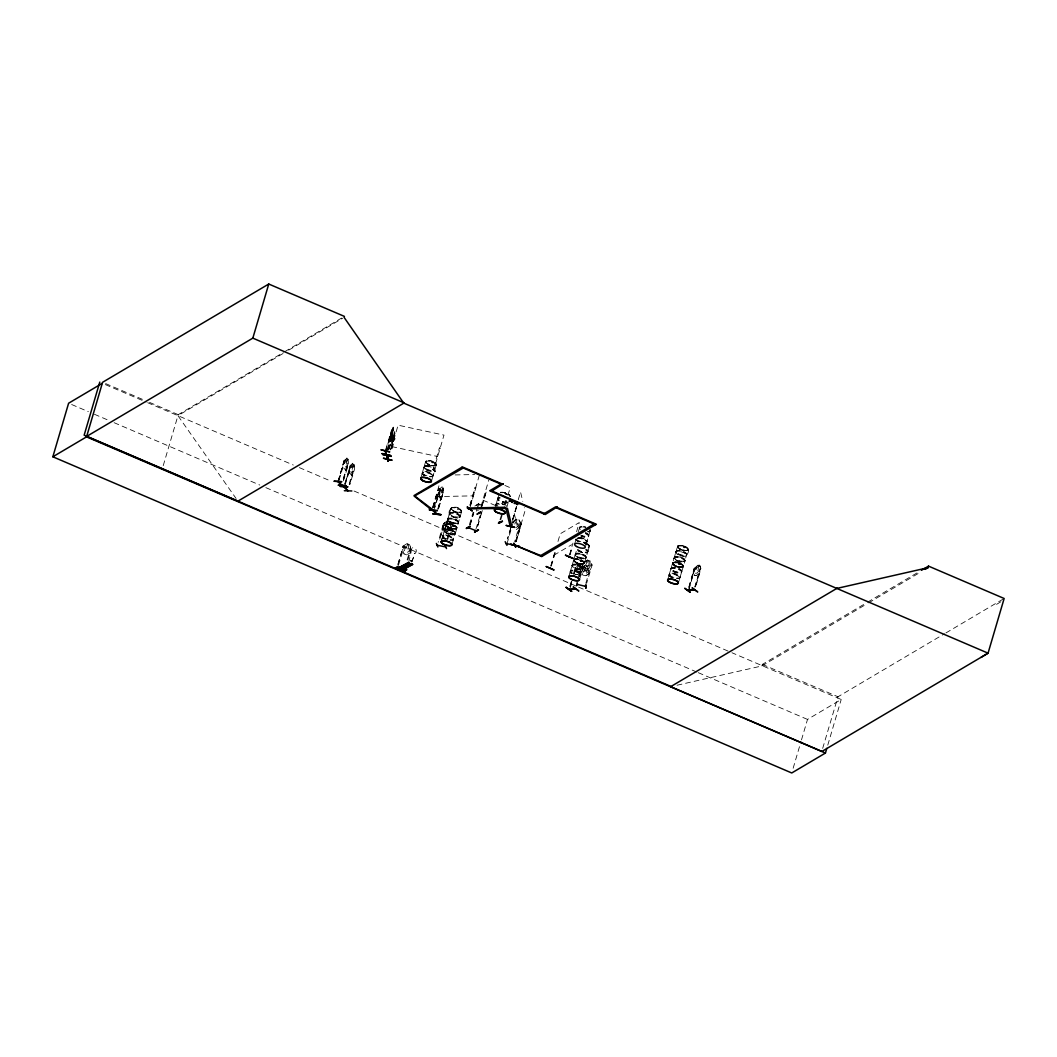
<?xml version="1.0" encoding="UTF-8"?>
<svg xmlns="http://www.w3.org/2000/svg" width="1057" height="1057" viewBox="0 0 1057 1057"><rect width="100%" height="100%" fill="white"/><g stroke="black" fill="none" stroke-linecap="round" stroke-linejoin="round"><path stroke-width="0.75" stroke-dasharray="5 3.75" d="M425.694 461.433L423.949 467.22A5.668 2.022 16.4 0 1 431.613 467.379M433.132 475.439L431.454 481.265M441.681 539.836L444.389 530.614L447.085 531.592L450.916 528.685L447.085 531.592M444.323 530.878L442.355 527.099L443.345 523.704L438.153 542.294M461.684 511.35L455.25 533.745A5.668 2.022 16.4 0 0 447.851 529.663A5.668 2.022 16.4 0 0 446.305 532.847A5.668 2.022 16.4 0 0 455.171 533.825L455.025 534.049A5.576 1.995 16.4 0 0 447.785 530.046A5.576 1.995 16.4 0 0 446.265 533.177A5.576 1.995 16.4 0 0 454.986 534.142L451.894 544.672M495.865 504.969L497.662 498.785M497.622 498.97L499.327 493.17M568.904 576.356L570.265 571.612M572.022 565.706L573.674 560.091M573.859 559.497L575.233 554.766M582.962 568.098L582.896 568.745A5.668 2.022 16.4 0 0 575.484 564.715A5.668 2.022 16.4 0 0 573.938 567.9A5.668 2.022 16.4 0 0 582.803 568.877L582.843 568.838M587.031 541.343L585.34 547.116M590.176 530.64L586.965 541.633M669.081 575.1L670.878 568.864M670.825 569.195L674.089 557.99M680.074 577.228L678.383 582.922M681.805 571.242L681.686 572.088A5.668 2.022 16.4 0 0 674.353 567.913A5.668 2.022 16.4 0 0 672.807 571.11A5.668 2.022 16.4 0 0 681.673 572.075L681.646 572.128M685.028 560.382L684.989 560.923M581.02 570.991L577.743 574.44L581.006 570.939L582.896 575.127L585.829 575.88L589.714 573.185M581.297 567.609L585.895 564.9L588.828 565.693L590.612 569.829M582.896 575.127L585.803 575.748L589.634 573.132M584.468 563.355C585.182 561.941 581.588 563.725 582.447 566.182L584.323 570.318L587.256 571.071L591.14 568.415M585.895 564.9L586.463 566.578L588.828 565.654M590.189 560.91L589.859 567.16L587.388 568.706L585.499 568.217L584.191 565.706L587.322 560.091L590.255 560.871L592.145 565.006L586.609 583.372M589.093 561.148L588.154 560.871L583.517 568.019L582.764 570.569L584.072 573.066L585.961 573.555L588.432 572.009L589.093 561.108M433.132 475.373L433.846 473.206M444.35 531.116L449.344 513.794M674.049 558.373L675.846 552.018M584.455 562.879L581.376 559.999L574.916 558.928A5.602 1.995 16.4 0 1 583.517 561.227L584.561 562.535M410.975 560.62L410.988 561.108M410.896 561.452L411.107 560.686M444.389 523.73L439.818 539.374M513.266 521.999L506.977 543.853M579.751 564.782L579.21 569.128L577.32 570.529L577.426 567.754L579.804 564.821M698.664 565.72L698.135 570.067L696.246 571.467L696.352 568.692L698.73 565.759M440.412 489.206L434.823 507.664M345.018 460.39L346.868 457.958L348.163 459.372L347.066 465.899L345.626 467.062L344.754 466.203C342.177 463.336 350.369 454.642 344.238 460.099L338.385 479.997M428.812 464.71L429.459 464.855L425.522 462.094C426.777 458.447 437.849 461.79 435.96 465.41L432.855 465.754L428.825 464.327M431.758 462.292L432.379 462.9M446.001 525.263L449.344 528.262M447.6 519.357L444.653 529.768M452.119 525.844L453.783 526.201L452.264 525.633M453.162 525.91L452.607 526.227M457.985 509.514L457.509 508.959M457.892 509.104L458.249 508.972M455.607 529.068L456.954 527.535M505.55 494.187L506.765 494.055M506.845 494.266L506.026 494.227M510.121 496.446L510.161 495.852A5.602 1.995 16.4 0 1 510.042 496.354M576.752 562.879L574.572 561.848L573.607 559.972A5.602 1.995 16.4 0 0 579.989 564.055A5.602 1.995 16.4 0 0 583.649 561.888A5.602 1.995 16.4 0 0 574.823 559.391M576.105 538.978L576.052 539.189A5.668 2.022 16.4 0 0 579.236 541.805M579.434 527.311L579.725 528.592A5.602 1.995 16.4 0 1 585.697 527.351M576.884 563.064L582.169 564.266L584.429 563.447M580.438 561.359L581.416 561.254L579.936 560.712M580.412 560.963L580.755 560.62M586.146 544.329L585.406 544.091M590.282 530.812L587.996 531.658A5.602 1.995 16.4 0 0 589.885 529.729M589.396 546.588L589.462 545.914M672.411 563.711C673.97 559.866 683.166 562.839 683.311 566.565A5.576 1.995 16.4 0 1 674.511 565.482L672.424 563.764M675.793 552.547L677.59 546.231M675.648 566.142L676.388 566.512L674.472 565.455A5.576 1.995 16.4 0 1 676.044 562.298L680.166 563.434L683.456 565.759M677.378 546.918L677.445 546.244M678.62 564.094L679.677 564.451M678.7 564.028L680.179 564.491M681.303 549.587L680.602 549.296M684.196 547.566L683.641 547.103L684.487 547.777M684.434 546.958L685.015 547.526L684.566 546.998M684.579 547.671L684.698 547.037M686.706 555.15L686.773 554.185L685.002 560.461A5.576 1.995 16.4 0 0 677.788 556.365A5.576 1.995 16.4 0 0 676.269 559.51A5.576 1.995 16.4 0 0 685.002 560.461L684.976 560.593M694.898 568.574L689.138 588.841M700.368 568.309L700.791 568.468M423.897 467.458L422.219 473.153M442.579 536.758L441.271 541.29M455.316 533.098L455.329 533.058A5.576 1.995 16.4 0 0 448.076 529.055A5.576 1.995 16.4 0 0 446.556 532.186A5.576 1.995 16.4 0 0 455.276 533.151L455.263 533.204M458.487 522.687L458.447 522.819A5.668 2.022 16.4 0 1 449.529 521.907A5.668 2.022 16.4 0 1 451.075 518.723A5.668 2.022 16.4 0 1 458.394 522.885M570.212 571.824L571.956 565.878M575.167 554.965L575.338 554.185M458.487 522.369L458.487 522.277A5.576 1.995 16.4 0 0 451.299 518.115A5.576 1.995 16.4 0 0 449.78 521.26A5.576 1.995 16.4 0 0 458.5 522.211M495.944 504.704L494.557 509.434M581.152 574.268L580.888 575.074M582.896 568.296L582.909 568.204A5.576 1.995 16.4 0 0 575.708 564.108A5.576 1.995 16.4 0 0 574.189 567.239A5.576 1.995 16.4 0 0 582.909 568.204M669.147 574.81L667.773 579.553M680.021 577.466L681.54 572.247M681.765 571.56L684.989 560.95A5.668 2.022 16.4 0 0 677.656 556.669A5.668 2.022 16.4 0 0 676.11 559.866A5.668 2.022 16.4 0 0 684.976 560.831M686.72 554.714C693.022 547.962 681.844 543.655 677.431 546.258M347.594 459.372L345.916 465.08L345.441 462.913L347.502 459.359M353.553 464.67L351.875 470.378L351.413 468.211L353.474 464.657M423.949 467.273L423.949 467.247A5.668 2.022 16.4 0 0 431.269 471.158M442.724 488.175L441.046 493.883L440.69 491.73L442.645 488.175M589.423 546.548L588.194 547.275A5.602 1.995 16.4 0 0 588.723 545.148A5.602 1.995 16.4 0 0 583.424 542.717A5.668 2.022 16.4 0 0 586.41 540.404A5.668 2.022 16.4 0 0 578.404 537.656M672.529 562.932L672.979 562.443M683.337 566.565L683.324 566.618A5.602 1.995 16.4 0 1 674.445 565.68A5.602 1.995 16.4 0 1 675.965 562.535A5.602 1.995 16.4 0 1 683.205 566.644L682.888 567.067M688.292 549.719L686.006 550.618L680.748 549.402M389.399 440.928L390.033 436.33L389.623 441.985M390.337 437.426L390.931 432.908L392.398 430.728L391.724 435.88M390.509 438.668C393.178 434.163 395.45 417.792 391.526 434.44M391.975 436.488L392.385 430.833M389.346 440.835L389.597 442.09L390.971 439.818L393.508 428.481M391.803 442.09L392.068 443.345L392.517 437.598M390.628 449.925L394.327 437.717L394.684 431.943L394.182 437.136M446.503 524.351C449.423 523.004 455.461 524.351 456.888 527.773A5.562 1.982 16.4 0 1 448.128 526.848A5.562 1.982 16.4 0 1 449.648 523.717A5.562 1.982 16.4 0 1 456.835 527.8M672.979 562.588L676.004 562.324A5.576 1.995 16.4 0 1 683.245 566.393A5.576 1.995 16.4 0 1 674.525 565.442A5.576 1.995 16.4 0 1 676.031 562.337A5.576 1.995 16.4 0 1 683.245 566.446M392.187 429.737L386.162 449.806M393.653 434.387L394.776 431.969M392.715 432.485L393.217 427.292L385.409 451.273M574.731 543.747L576.091 539.07A5.668 2.022 16.4 0 0 579.328 541.501M391.579 435.312L392.345 431.652M395.067 433.159L390.324 449.859M408.742 562.245L411.16 551.728A2.986 2.643 60.4 0 1 412.27 547.936L412.349 547.896M587.837 551.952L589.317 546.403M444.363 530.759L442.909 535.688M449.331 513.913L447.864 518.868M576.078 539.136L576.078 539.096A5.576 1.995 16.4 0 0 577.981 541.541M163.227 465.648L178.237 414.661L283.329 352.51M338.65 480.01L344.542 460.046M338.293 481.886L344.238 460.099M339.006 480.367L345.005 460.205M343.248 478.927L347.753 463.613L348.387 463.997M343.525 478.94L348.202 463.389M343.604 479.283L347.753 463.613M343.433 480.829L348.519 464.023L348.123 459.293M344.807 483.762L350.422 465.331L352.827 463.257L354.121 464.67L354.491 469.321L349.841 484.595M345.071 483.776L350.95 465.437L345.428 484.132M344.265 487.185L350.211 465.397L352.747 463.257M349.22 484.225L354.174 464.604L354.346 469.295M349.576 484.582L354.148 468.621M385.779 449.423L391.645 429.525M387.43 449.489L392.583 431.903M387.509 449.806L392.768 433.04M387.813 449.859L392.874 432.458M388.606 449.489L393.495 434.255L388.976 449.872M388.672 449.806L393.112 434.176M390.548 449.608L394.327 437.083M391.249 448.644L398.093 425.178L443.98 435.114L434.969 465.939M392.028 448.815L395.067 438.483L394.287 438.325M420.845 477.896L422.166 473.51M397.881 564.451L403.351 545.914M398.013 564.385L403.285 546.086L404.303 546.046L397.696 567.82M433.727 467.128L439.368 447.957L440.174 448.247L439.368 447.957M407.143 559.8L410.486 548.689M407.843 560.104L411.12 549.323L409.535 544.884L406.985 543.642L403.312 545.941M402.453 549.323L403.946 553.855L406.615 555.004L410.275 552.705L411.279 549.31L409.64 544.791L406.945 543.668L403.972 549.085L405.108 551.846L406.826 552.586L409.125 551.292L409.64 544.791M434.85 469.744L436.303 464.789A5.562 1.982 16.4 0 0 429.102 460.707A5.562 1.982 16.4 0 0 427.583 463.838A5.562 1.982 16.4 0 0 436.303 464.789M432.604 507.386L439.382 484.383M432.775 507.519L438.893 488.202L433.423 507.519M433.251 507.373L438.893 488.202M434.242 507.281L439.646 488.929L442.117 486.775L443.293 488.109L442.434 496.209L440.28 498.296L439.078 496.896L439.884 488.863M433.647 510.703L439.963 488.876M437.757 509.236L443.24 488.175C441.007 484.146 439.276 493.275 439.976 495.02L440.729 495.865L442.077 494.702M438.034 509.263L442.711 492.403L443.438 492.813M438.523 508.06L443.015 492.76M438.787 508.087L443.293 492.787L443.293 488.109M439.765 539.255L444.178 523.585M449.304 514.112C447.005 506.924 460.522 503.991 461.341 511.958L458.249 512.301L454.365 511.165M449.595 512.989L451.088 507.981M447.058 539.096L451.048 524.867L451.881 525.461L450.071 521.365L447.19 520.824L443.372 523.744L447.203 520.929L450.084 521.405L450.401 525.038L449.648 527.588L445.644 529.742L444.072 526.545L447.23 520.969M447.824 539.229L451.934 525.329M469.903 505.154L475.108 487.462L475.914 487.581L470.273 506.752M470.074 505.286L475.108 487.462M470.537 505.14L479.574 474.434M469.4 524.602L473.126 512.288M470.101 524.906L473.708 512.658M470.233 524.827L473.84 512.592M476.297 511.218L477.566 506.871M478.425 503.978L481.133 504.929L482.613 509.474L481.265 514.072M481.001 506.475L488.73 480.248M482.151 505.312L486.18 491.967L485.467 491.664M481.847 506.713L486.18 491.967M475.927 529.134L480.103 515.288M481.582 512.605L477.09 527.905L480.816 515.591M505.986 493.976L506.633 494.412M500.001 519.582L501.428 515.089M504.334 504.836L505.761 500.344M500.701 519.885L502.128 515.393M505.048 505.14L506.475 500.648M507.928 495.363L510.174 487.7L504.176 485.137M506.832 507.201L508.285 502.286M512.434 520.084L516.767 505.338M518.287 499.657L520.533 492.007L522.792 501.375M512.658 519.833L516.569 506.567M512.737 520.15L517.071 505.405M510.65 528.289L507.492 539.004L510.716 528.421M514.759 524.1L516.939 519.859L517.89 520.057L517.52 524.576M519.978 523.136L514.627 541.95M515.393 542.082L520.824 523.545L519.013 519.661L516.146 519.172L512.328 522.079L516.146 519.172M520.85 523.585L519.846 526.981L516.027 529.887L519.767 526.941M516.001 541.461L525.038 510.756L524.285 507.624M516.226 541.21L521.431 523.519L516.305 541.528M550.75 565.984L555.269 550.631M557.977 541.448L560.223 533.798L579.276 522.541L576.567 531.724M551.027 566.103L555.414 551.054M551.344 565.918L555.691 551.173M569.472 554.912L572.947 543.113M569.736 555.031L571.969 547.354M570.067 554.833L572.233 547.473M578.113 532.226L579.87 526.862L585.776 527.126A5.602 1.995 16.4 0 0 579.817 528.421M576.237 551.437L575.365 554.172M569.868 586.265L571.229 581.68M573.475 574.03L575.14 567.834L578.456 564.372L580.742 564.253L581.931 567.569L581.205 567.556M570.067 586.397L571.414 581.812M573.66 574.162L576.078 568.005L574.281 574.136M575.814 567.556L574.083 573.991M570.489 586.239L571.837 581.641M570.225 587.903L572.022 581.786M578.602 576.778L581.39 567.265M579.236 575.391L581.482 567.741M579.21 576.752L581.958 567.49M579.5 576.726L583.53 562.8L587.322 560.091M579.513 579.725L587.692 552.137M585.829 583.292L591.273 564.478L592.012 565.125L591.286 564.755M679.783 567.384L676.044 566.169M672.437 563.751L676.242 566.129M680.034 564.174L679.228 564.412M693.115 572.22L694.053 568.772L697.316 565.27L699.668 565.191L700.936 568.481L695.612 587.018M688.794 587.203L694.198 568.838L697.382 565.31L699.615 565.151L700.844 568.507L695.427 586.873M688.979 587.348L694.053 568.772M688.953 588.709L694.832 568.481M694.819 586.899L700.263 568.468L695.004 587.045M677.035 685.24L761.899 665.95L762.361 664.391L866.027 603.085M793.146 768.254L801.021 741.472M801.483 739.9L807.508 719.421L841.2 699.496L731.933 652.737M822.676 748.382L837.99 696.761L944.509 633.764M827.763 745.172L841.2 699.496M582.618 569.195A5.576 1.995 16.4 0 0 575.418 565.099A5.576 1.995 16.4 0 0 573.885 568.23A5.576 1.995 16.4 0 0 582.618 569.195L582.79 568.904M411.781 561.967L414.859 553.326A2.986 2.643 60.4 0 0 415.969 549.534A2.986 2.643 60.4 0 0 412.27 547.936M411.86 561.928L414.925 553.287M392.253 431.639L390.667 437.73L391.143 436.805M392.292 430.82L390.192 439.686L390.971 438.43M394.75 432.075L392.662 440.941L393.442 439.686M459.954 517.296A5.576 1.995 16.4 0 0 452.74 513.187A5.576 1.995 16.4 0 0 451.22 516.331A5.576 1.995 16.4 0 0 459.954 517.296L460.006 517.177M391.658 434.335L392.147 433.41M393.614 438.06L393.125 438.985L394.618 432.868M390.522 438.563L391.883 436.396M391.975 443.332L393.244 441.033M352.827 463.376L350.448 468.608L350.726 471.501L351.585 472.36L353.038 471.197M391.975 435.022L390.562 439.62L390.998 436.607C388.447 442.619 393.402 426.803 391.301 435.629L392.055 434.123L391.196 436.33L393.217 427.292L392.107 429.908M697.329 565.35L694.475 571.295L695.374 573.238L696.854 573.171L698.915 571.071L699.549 565.244M446.239 524.259L447.996 521.537L448.921 521.709L448.578 526.267L447.243 527.417L445.803 525.752M407.711 544.553L405.584 548.583L406.892 550.631L408.597 548.2L408.57 544.923L407.672 544.58M477.526 507.228L479.217 504.691L480.063 505.061M684.791 561.267L684.896 561.148A5.668 2.022 16.4 0 0 677.577 556.973A5.668 2.022 16.4 0 0 676.031 560.17A5.668 2.022 16.4 0 0 684.896 561.148L684.857 561.201M686.601 555.282L686.588 555.282A5.668 2.022 16.4 0 0 679.307 551.067A5.668 2.022 16.4 0 0 677.762 554.251A5.668 2.022 16.4 0 0 686.627 555.229L686.68 555.189M513.794 522.369L516.16 519.264M476.958 505.775L478.491 503.885L474.897 506.131M696.669 575.391L694.383 575.365L693.062 572.167L694.317 575.457L696.669 575.391L699.813 571.811M432.009 462.477L432.934 462.636M432.221 462.253L433.172 462.992M446.014 524.853L446.477 524.18M449.251 527.747L449.859 528.289M456.386 528.804L456.862 528.143A5.602 1.995 16.4 0 0 449.542 524.047L447.217 524.113M440.201 498.296L442.315 496.129M347.528 467.419L345.124 469.493L343.789 468.145L343.604 463.455M349.827 473.457L349.431 468.727L349.88 473.391L351.175 474.791L353.487 472.717M513.279 522.237L512.447 522.171L513.279 522.435M516.16 527.575L518.577 525.857L518.934 519.74L520.731 523.598M587.348 560.197L583.53 562.839L584.362 563.011M446.411 524.417L447.203 524.14M456.452 528.566L449.384 528.183M584.085 563.619L576.673 563.17M682.862 567.081L679.783 567.398M474.831 506.065L478.477 503.779L481.08 505.127M996.566 604.366L1001.323 601.499M284.743 351.664L341.556 318.065M283.025 353.514L177.933 415.665L236.068 498.468M288.706 350.144L342.679 318.236M410.486 549.006L411.279 549.31M403.946 553.855L406.628 554.872M553.921 555.229L571.599 544.765M867.453 602.239L918.573 572.009M761.899 665.95L867.136 603.719M868.55 602.886L920.977 571.877M945.923 632.932L1004.15 598.487M411.768 560.805L410.565 560.289M426.011 461.024L426.764 460.746M452.158 507.294L450.89 508.655L454.312 511.416M500.503 492.258L505.603 492.826L509.818 495.218M459.504 512.368L460.548 512.249M455.58 529.108L449.133 528.038M587.996 531.645L589.04 531.526M686.006 550.591L687.037 550.486M678.977 563.949L680.285 564.464M682.148 567.12L675.7 566.063M580.689 564.346L578.39 564.319L576.303 567.807L575.563 570.357L576.461 572.299L577.941 572.22L580.002 570.133L580.689 564.213M575.272 567.9L576.078 568.005M575.457 574.559L577.743 574.361L575.457 574.559L574.136 571.229M694.198 568.838L695.004 568.957M455.118 474.937L474.685 474.527M435.775 496.618L473.272 495.852M684.896 547.817L684.117 547.249M674.815 562.033L676.07 562.099A5.576 1.995 16.4 0 1 683.351 566.076A5.576 1.995 16.4 0 1 674.617 565.112A5.576 1.995 16.4 0 1 676.136 561.98M577.135 559.127L574.836 559.166A5.602 1.995 16.4 0 1 583.451 561.492L584.177 562.152M439.078 496.896L438.88 492.258M431.467 465.503L432.855 465.727M454.47 507.241L455.858 507.479M683.364 550.301L684.738 550.525M449.595 523.849A5.602 1.995 16.4 0 1 456.835 527.971A5.602 1.995 16.4 0 1 448.076 527.007A5.602 1.995 16.4 0 1 449.595 523.849L450.969 524.074M451.907 528.896L453.281 529.121M577.148 559.127L583.49 561.478A5.602 1.995 16.4 0 1 580.954 564.002A5.602 1.995 16.4 0 1 573.674 560.408M577.148 559.153L578.523 559.378M444.323 524.074L443.557 523.942M442.843 525.395L451.405 526.981M391.777 446.609L437.677 456.532M450.559 528.289L451.973 528.672M449.41 528.011L446.952 526.782M678.885 562.707L680.232 563.209M589.476 545.98L587.481 543.985L583.49 542.505A5.602 1.995 16.4 0 1 588.775 544.963A5.602 1.995 16.4 0 1 588.181 547.103M584.891 542.902L586.252 543.404M457.271 507.849L458.619 508.351M482.877 500.146L496.367 505.92M762.361 664.391L837.99 696.761M105.621 383.585L143.435 399.771M149.486 402.36L178.237 414.661M105.33 384.589L146.17 402.07M147.689 402.717L293.291 465.027M299.356 467.617L331.237 481.265M354.003 491.003L577.122 586.49M578.628 587.137L730.413 652.09M71.651 404.514L88.339 411.662M94.403 414.265L108.065 420.105M114.13 422.694L259.784 485.031M265.849 487.634L696.748 672.027M698.267 672.675L807.508 719.421M477.526 510.399L478.385 510.769M685.121 546.614L688.001 548.504M680.8 549.257L677.405 546.905M679.149 564.094L679.928 564.346M581.297 560.263L582.499 560.857M577.36 563.104L573.621 560.329A5.562 1.982 16.4 0 0 579.897 564.346A5.562 1.982 16.4 0 0 583.53 562.205A5.562 1.982 16.4 0 0 574.757 559.721M449.727 528.038L446.001 525.263M459.835 508.945L460.799 509.593M435.418 463.045L436.079 463.693M456.545 527.099L449.516 524.1A5.602 1.995 16.4 0 0 448.009 527.205A5.602 1.995 16.4 0 0 456.769 528.156M590.308 530.178L590.004 529.544A5.602 1.995 16.4 0 1 588.022 531.46M444.27 530.984L442.473 527.126M514.231 513.438L518.736 532.173M390.244 437.413L390.601 438.695M583.517 561.227A5.602 1.995 16.4 0 1 581.033 563.738A5.602 1.995 16.4 0 1 573.753 560.157M584.746 543.417A5.562 1.982 16.4 0 1 588.009 547.592M585.684 549.931A5.576 1.995 16.4 0 1 584.798 553.128A5.576 1.995 16.4 0 1 576.911 549.508M586.899 549.917A5.668 2.022 16.4 0 1 585.036 552.52A5.668 2.022 16.4 0 1 577.333 549.455M586.939 549.574A5.576 1.995 16.4 0 1 585.697 552.15A5.576 1.995 16.4 0 1 578.179 549.759M585.842 549.574A5.668 2.022 16.4 0 1 585.552 552.837A5.668 2.022 16.4 0 1 577.254 549.759M571.19 573.515A5.576 1.995 16.4 0 1 572.432 570.952A5.576 1.995 16.4 0 1 579.949 573.33A5.576 1.995 16.4 0 1 578.694 575.893M571.216 573.171A5.668 2.022 16.4 0 1 572.484 570.569A5.668 2.022 16.4 0 1 580.108 572.986A5.668 2.022 16.4 0 1 578.853 575.589M572.445 573.158A5.576 1.995 16.4 0 1 572.009 570.014A5.576 1.995 16.4 0 1 579.949 572.128A5.576 1.995 16.4 0 1 578.998 574.902M576.382 574.612A5.576 1.995 16.4 0 1 574.982 574.242M572.286 573.515A5.668 2.022 16.4 0 1 571.85 570.318A5.668 2.022 16.4 0 1 579.91 572.458A5.668 2.022 16.4 0 1 578.945 575.285M671.023 577.347A5.576 1.995 16.4 0 1 669.993 574.321A5.576 1.995 16.4 0 1 677.075 575.497A5.576 1.995 16.4 0 1 679.334 578.721M672.278 577.611A5.668 2.022 16.4 0 1 669.768 574.043A5.668 2.022 16.4 0 1 677.629 575.325A5.668 2.022 16.4 0 1 678.766 578.681M673.851 577.439A5.576 1.995 16.4 0 1 670.032 573.423A5.576 1.995 16.4 0 1 678.819 575.325A5.576 1.995 16.4 0 1 676.625 578.047M672.371 577.307A5.668 2.022 16.4 0 1 670.402 573.568A5.668 2.022 16.4 0 1 679.07 575.88A5.668 2.022 16.4 0 1 676.546 578.43M444.521 539.096A5.576 1.995 16.4 0 1 443.781 536.005A5.576 1.995 16.4 0 1 451.352 537.643A5.576 1.995 16.4 0 1 452.105 540.735M445.777 539.361A5.668 2.022 16.4 0 1 443.279 535.78A5.668 2.022 16.4 0 1 451.128 537.075A5.668 2.022 16.4 0 1 452.264 540.431M447.349 539.189A5.576 1.995 16.4 0 1 443.544 535.172A5.576 1.995 16.4 0 1 452.317 537.075A5.576 1.995 16.4 0 1 450.123 539.783M445.869 539.057A5.668 2.022 16.4 0 1 443.9 535.318A5.668 2.022 16.4 0 1 452.581 537.63A5.668 2.022 16.4 0 1 450.057 540.167M577.267 538.066A5.668 2.022 16.4 0 1 585.935 540.378A5.668 2.022 16.4 0 1 583.424 542.928M577.228 538.449A5.576 1.995 16.4 0 1 584.812 540.087A5.576 1.995 16.4 0 1 585.552 543.179M589.766 530.006A5.562 1.982 16.4 0 1 587.864 531.922M580.372 529.544A5.562 1.982 16.4 0 1 584.217 527.271M578.549 537.352A5.576 1.995 16.4 0 1 586.437 540.061A5.576 1.995 16.4 0 1 583.583 542.241M580.808 541.633A5.576 1.995 16.4 0 1 576.646 539.268M585.644 532.596A5.576 1.995 16.4 0 1 588.326 536.018A5.576 1.995 16.4 0 1 581.205 535.225M585.353 533.587A5.576 1.995 16.4 0 1 588.036 537.009A5.576 1.995 16.4 0 1 580.914 536.216M585.499 533.23A5.668 2.022 16.4 0 1 588.221 536.692A5.668 2.022 16.4 0 1 580.98 535.899M585.578 532.926A5.668 2.022 16.4 0 1 588.3 536.388A5.668 2.022 16.4 0 1 581.059 535.595M424.095 475.69A5.576 1.995 16.4 0 1 423.355 472.598A5.576 1.995 16.4 0 1 430.926 474.236A5.576 1.995 16.4 0 1 431.666 477.328M424.134 475.359A5.668 2.022 16.4 0 1 423.381 472.215A5.668 2.022 16.4 0 1 431.084 473.88A5.668 2.022 16.4 0 1 431.837 477.024M426.922 475.795A5.589 1.995 16.4 0 1 423.104 471.766A5.589 1.995 16.4 0 1 431.89 473.668A5.589 1.995 16.4 0 1 429.697 476.39M431.137 471.462A5.576 1.995 16.4 0 1 423.87 467.617A5.576 1.995 16.4 0 1 431.467 467.736M425.442 475.65A5.668 2.022 16.4 0 1 423.474 471.911A5.668 2.022 16.4 0 1 432.141 474.223A5.668 2.022 16.4 0 1 429.618 476.773M431.362 470.854A5.668 2.022 16.4 0 1 423.976 466.943L423.936 466.89A5.668 2.022 16.4 0 1 431.692 467.075M430.067 470.259A5.589 1.995 16.4 0 1 424.214 466.375A5.589 1.995 16.4 0 1 431.771 466.745M496.182 505.959A5.576 1.995 16.4 0 1 502.101 504.704M496.882 506.263A5.668 2.022 16.4 0 1 497.094 503.766A5.668 2.022 16.4 0 1 503.581 504.836M500.529 492.298A5.602 1.995 16.4 0 1 509.765 495.218M500.41 492.8A5.562 1.982 16.4 0 1 502.67 492.76M504.044 492.985A5.562 1.982 16.4 0 1 509.593 495.72M500.49 492.47A5.602 1.995 16.4 0 1 509.712 495.403M510.042 496.01A5.602 1.995 16.4 0 1 509.989 496.539M507.294 502.656A5.668 2.022 16.4 0 1 499.076 500.674A5.668 2.022 16.4 0 1 499.882 497.741M498.098 506.25A5.576 1.995 16.4 0 1 497.358 503.158A5.576 1.995 16.4 0 1 504.929 504.797M505.893 505.431A5.576 1.995 16.4 0 1 506.554 506.078M507.122 502.96A5.576 1.995 16.4 0 1 498.217 500.371A5.576 1.995 16.4 0 1 502.445 498.415M496.975 505.959A5.668 2.022 16.4 0 1 497.186 503.462A5.668 2.022 16.4 0 1 503.674 504.533M507.386 502.352A5.668 2.022 16.4 0 1 499.168 500.371A5.668 2.022 16.4 0 1 499.974 497.437M507.413 501.969A5.576 1.995 16.4 0 1 499.842 500.331A5.576 1.995 16.4 0 1 499.102 497.239M586.173 557.158L586.133 557.264A5.576 1.995 16.4 0 0 578.919 553.168A5.576 1.995 16.4 0 0 577.399 556.312A5.576 1.995 16.4 0 0 586.133 557.264L586.12 557.303M586.727 565.68L584.508 569.882L585.988 571.665L587.771 569.102L587.666 565.918L586.727 565.72M582.949 572.114L585.657 570.569L587.111 573.264L586.318 570.199L588.577 568.032L586.001 569.578L584.547 567.001L585.327 569.961L582.949 572.114M460.284 516.212L460.271 516.239A5.576 1.995 16.4 0 1 451.511 515.34A5.576 1.995 16.4 0 1 453.03 512.196A5.576 1.995 16.4 0 1 460.244 516.305M582.896 568.653L582.909 568.692A5.668 2.022 16.4 0 1 574.03 567.596A5.668 2.022 16.4 0 1 575.576 564.412A5.668 2.022 16.4 0 1 582.896 568.574L582.896 568.679M686.455 555.52L686.455 555.546A5.576 1.995 16.4 0 1 677.722 554.581A5.576 1.995 16.4 0 1 679.241 551.45A5.576 1.995 16.4 0 1 686.442 555.546M586.054 557.898L586.04 557.924A5.668 2.022 16.4 0 1 577.162 556.973A5.668 2.022 16.4 0 1 578.707 553.776A5.668 2.022 16.4 0 1 586.027 557.937M688.279 549.772L688.266 549.799A5.602 1.995 16.4 0 1 679.4 548.86A5.602 1.995 16.4 0 1 680.919 545.703A5.602 1.995 16.4 0 1 688.16 549.812M577.109 557.303A5.576 1.995 16.4 0 0 585.842 558.255A5.576 1.995 16.4 0 0 578.628 554.159A5.576 1.995 16.4 0 0 577.109 557.303M577.241 556.669A5.668 2.022 16.4 0 0 586.107 557.634A5.668 2.022 16.4 0 0 578.787 553.472A5.668 2.022 16.4 0 0 577.241 556.669M675.978 560.501A5.576 1.995 16.4 0 0 684.711 561.452A5.576 1.995 16.4 0 0 677.497 557.356A5.576 1.995 16.4 0 0 675.978 560.501M679.466 548.636A5.576 1.995 16.4 0 0 688.199 549.587A5.576 1.995 16.4 0 0 680.999 545.491A5.576 1.995 16.4 0 0 679.466 548.636M679.321 549.151A5.576 1.995 16.4 0 0 688.041 550.102A5.576 1.995 16.4 0 0 680.84 546.007A5.576 1.995 16.4 0 0 679.321 549.151M677.854 553.947A5.668 2.022 16.4 0 0 686.72 554.925A5.668 2.022 16.4 0 0 679.4 550.763A5.668 2.022 16.4 0 0 677.854 553.947M678.013 553.591A5.576 1.995 16.4 0 0 686.733 554.555A5.576 1.995 16.4 0 0 679.532 550.459A5.576 1.995 16.4 0 0 678.013 553.591M674.366 565.997A5.576 1.995 16.4 0 0 683.086 566.948A5.576 1.995 16.4 0 0 675.885 562.852A5.576 1.995 16.4 0 0 674.366 565.997M672.754 571.441A5.576 1.995 16.4 0 0 681.488 572.392A5.576 1.995 16.4 0 0 674.287 568.296A5.576 1.995 16.4 0 0 672.754 571.441M672.899 570.806A5.668 2.022 16.4 0 0 681.765 571.771A5.668 2.022 16.4 0 0 674.445 567.609A5.668 2.022 16.4 0 0 672.899 570.806M673.058 570.45A5.576 1.995 16.4 0 0 681.778 571.401A5.576 1.995 16.4 0 0 674.577 567.305A5.576 1.995 16.4 0 0 673.058 570.45M449.476 522.25A5.576 1.995 16.4 0 0 458.21 523.202A5.576 1.995 16.4 0 0 451.009 519.106A5.576 1.995 16.4 0 0 449.476 522.25M452.898 510.597A5.602 1.995 16.4 0 0 461.658 511.562A5.602 1.995 16.4 0 0 454.431 507.452A5.602 1.995 16.4 0 0 452.898 510.597M452.832 510.901A5.562 1.982 16.4 0 0 461.539 511.852A5.562 1.982 16.4 0 0 454.351 507.77A5.562 1.982 16.4 0 0 452.832 510.901M451.273 516.001A5.668 2.022 16.4 0 0 460.139 516.979A5.668 2.022 16.4 0 0 452.819 512.817A5.668 2.022 16.4 0 0 451.273 516.001M449.621 521.603A5.668 2.022 16.4 0 0 458.487 522.581A5.668 2.022 16.4 0 0 451.167 518.419A5.668 2.022 16.4 0 0 449.621 521.603M451.352 515.697A5.668 2.022 16.4 0 0 460.218 516.675A5.668 2.022 16.4 0 0 452.898 512.513A5.668 2.022 16.4 0 0 451.352 515.697M447.864 527.747A5.562 1.982 16.4 0 0 456.571 528.698A5.562 1.982 16.4 0 0 449.384 524.616A5.562 1.982 16.4 0 0 447.864 527.747M447.943 527.443A5.602 1.995 16.4 0 0 456.703 528.408A5.602 1.995 16.4 0 0 449.463 524.298A5.602 1.995 16.4 0 0 447.943 527.443M446.398 532.543A5.668 2.022 16.4 0 0 455.263 533.521A5.668 2.022 16.4 0 0 447.943 529.359A5.668 2.022 16.4 0 0 446.398 532.543M427.451 464.327A5.562 1.982 16.4 0 0 436.158 465.278A5.562 1.982 16.4 0 0 428.957 461.196A5.562 1.982 16.4 0 0 427.451 464.327"/><path stroke-width="1.5" d="M576.673 585.789L577.175 582.645M585.618 586.384L577.162 584.362L578.034 584.468M584.957 586.371L585.618 586.543M585.776 588.168L585.922 584.772L585.922 588.141M382.039 453.519L390.68 455.567L382.066 453.704M383.506 458.183L392.134 460.218L383.532 458.355M344.331 490.725L351.862 490.963M345.89 485.625L338.134 485.229L345.903 485.665M441.046 514.785L432.921 513.887L440.848 514.574M385.329 450.956L386.175 454.431M386.003 454.087L385.422 451.299M387.642 459.082L386.796 455.567M387.523 458.989L388.183 458.064M565.429 555.229L573.436 558.585L565.587 555.163M826.825 748.33L825.438 753.046L791.746 772.971L52.85 456.783L68.613 403.219L102.304 383.295M99.781 382.079L84.15 435.18L237.944 501.137M52.85 456.783L86.542 436.858L102.595 382.29L268.755 284.029L344.397 316.387L344.093 317.391L403.721 403.1L988.057 653.16L1004.15 598.487L928.522 566.129L921.413 570.331M671.023 686.469L86.674 436.409L252.834 338.134L268.755 284.029M387.549 458.725L387.694 457.958M387.509 458.751L387.787 457.945M388.078 458.011L387.84 458.751M395.239 568.071L398.33 566.156M491.228 491.413L503.33 483.696M510.808 500.001L511.535 499.816L511.68 501.137L514.085 501.401L511.826 501.414L512.196 502.511L511.337 501.388L508.959 501.137L511.192 501.124L511.403 500.252M515.922 502.181L516.648 501.996L516.794 503.33L519.198 503.594L516.939 503.594L517.309 504.704L516.437 503.581L514.072 503.317L516.305 503.304L516.516 502.445M557.356 506.818L545.253 514.521L489.695 490.752L501.599 483.71M925.219 569.366L928.059 567.688L928.522 566.129M387.998 459.134L387.139 455.686M506.25 525.395L514.838 527.39L506.237 525.501M391.262 456.426L382.594 454.47L391.222 456.294M546.271 566.539L554.106 570.014L546.244 566.578M334.171 481.173L341.873 481.715L334.184 481.279M347.819 486.907L339.931 486.352L347.661 486.748M565.984 587.375L571.678 591.378L566.314 587.415M571.639 591.312L566.235 587.362M684.857 588.353L690.247 592.29M429.076 507.717L434.057 511.707M505.154 541.673L506.977 545.372M437.862 547.024L436.356 543.457M388.17 461.328L387.377 457.826L388.249 461.288M477.156 514.032L480.816 511.905L477.209 514.138M466.613 528.526L470.286 526.545M342.111 485.454L338.161 481.503M980.936 657.48L988.057 653.16L821.897 751.435L670.627 686.693L837.184 588.194M237.548 501.375L404.21 402.915L252.834 338.134M463.257 468.013L414.278 496.195L431.058 509.448L432.419 509.421L414.106 495.522L462.424 466.943L503.132 484.37M396.956 567.53L404.897 570.78M543.721 513.874L555.625 506.832L596.346 524.259L541.62 556.603L515.38 545.372L542.32 556.193M540.788 555.533L594.1 524.008M479.125 513.055L479.957 513.411L478.98 513.16M469.361 527.866L468.542 527.72L476.337 530.878M474.646 532.001L478.134 529.927M478.557 530.046L474.514 532.015L478.266 529.914M499.393 521.881L500.08 522.184M498.494 523.175L502.432 521.273L498.455 523.096M498.812 523.334L502.432 521.233M550.353 568.362L550.05 568.256M408.649 562.694L398.317 568.138M398.595 568.032L409.508 563.051L399.586 568.679L398.238 568.071L408.491 562.403M399.084 568.468L409.508 563.051M401.462 569.512L411.675 563.817L401.739 569.406M401.766 569.432L411.371 563.883M401.369 569.446L412.653 564.412L411.794 564.068M412.653 564.412L402.757 570.04L401.885 569.683M569.01 589.304L575.682 588.987M575.84 589.172L569.195 589.476M687.935 590.242L694.594 589.938M694.766 590.11L688.12 590.414M437.03 514.244L433.278 510.306L436.752 514.217M412.058 564.187L402.228 569.829M469.652 509.051L468.753 508.853L469.506 508.866M337.87 481.49L341.794 485.427M343.829 486.788L347.766 490.725M569.01 556.96L569.036 557.303M836.787 588.432L928.059 567.688M431.996 509.619L432.828 509.791L432.115 509.778M506.078 543.562L514.561 545.174M573.462 587.058L578.84 591.022L573.198 587.018M684.857 588.379L690.221 592.343M692.388 587.996L697.752 591.96L692.124 587.956M437.122 545.201L445.644 546.918M475.518 530.561L476.271 531.01M472.096 510.927L467.194 506.884L472.175 510.848M388.038 459.623L388.632 459.729M404.659 570.806L396.983 567.517M499.459 521.762L500.238 522.092M506.171 543.589L506.898 543.853M429.287 509.738L437.4 510.663L429.472 509.976M433.159 469.387L433.938 469.704L433.106 469.533M515.922 547.024L513.742 543.179L515.446 546.945M513.821 545.042L514.323 544.963M444.984 544.976L446.516 548.609M387.483 457.906L387.787 461.301M388.011 459.755L388.751 459.914M434.797 471.422L433.687 467.855M461.724 467.353L500.912 484.119M556.471 507.902L595.646 524.668M491.928 490.99L544.421 513.464M406.628 569.763L403.497 572.009M86.542 436.858L825.438 753.046M434.044 467.974L434.823 471.488M344.291 486.881L348.044 490.673M406.72 569.71L403.179 571.863M440.914 514.574L432.987 513.887M510.782 544.276L519.41 546.39L510.756 544.315M381.194 449.886L389.782 451.881L381.128 449.82M469.903 526.32L466.229 528.421L469.85 526.36M504.823 507.281L467.339 508.047L468.317 508.827L507.479 508.417L511.984 527.152L510.306 526.796L505.801 508.047L504.823 507.281M570.674 579.104A5.602 1.995 16.4 0 0 579.434 580.068A5.602 1.995 16.4 0 0 572.207 575.946A5.602 1.995 16.4 0 0 570.674 579.104M570.74 578.906A5.602 1.995 16.4 0 0 579.5 579.87A5.602 1.995 16.4 0 0 572.26 575.748A5.602 1.995 16.4 0 0 570.74 578.906M669.543 582.301A5.602 1.995 16.4 0 0 678.303 583.266A5.602 1.995 16.4 0 0 671.076 579.144A5.602 1.995 16.4 0 0 669.543 582.301M669.61 582.103A5.602 1.995 16.4 0 0 678.369 583.068A5.602 1.995 16.4 0 0 671.129 578.959A5.602 1.995 16.4 0 0 669.61 582.103M443.055 544.051A5.602 1.995 16.4 0 0 451.815 545.016A5.602 1.995 16.4 0 0 444.574 540.893A5.602 1.995 16.4 0 0 443.055 544.051M443.108 543.853A5.602 1.995 16.4 0 0 451.868 544.817A5.602 1.995 16.4 0 0 444.64 540.695A5.602 1.995 16.4 0 0 443.108 543.853M576.501 546.495A5.602 1.995 16.4 0 0 585.261 547.46A5.602 1.995 16.4 0 0 578.034 543.351A5.602 1.995 16.4 0 0 576.501 546.495M422.641 480.644A5.562 1.982 16.4 0 0 431.348 481.596A5.562 1.982 16.4 0 0 424.161 477.513A5.562 1.982 16.4 0 0 422.641 480.644M422.681 480.446A5.602 1.995 16.4 0 0 431.441 481.411A5.602 1.995 16.4 0 0 424.214 477.302A5.602 1.995 16.4 0 0 422.681 480.446M496.394 511.998A5.602 1.995 16.4 0 0 505.154 512.962A5.602 1.995 16.4 0 0 497.926 508.84A5.602 1.995 16.4 0 0 496.394 511.998M496.341 512.196A5.602 1.995 16.4 0 0 505.101 513.16A5.602 1.995 16.4 0 0 497.86 509.038A5.602 1.995 16.4 0 0 496.341 512.196"/></g></svg>
